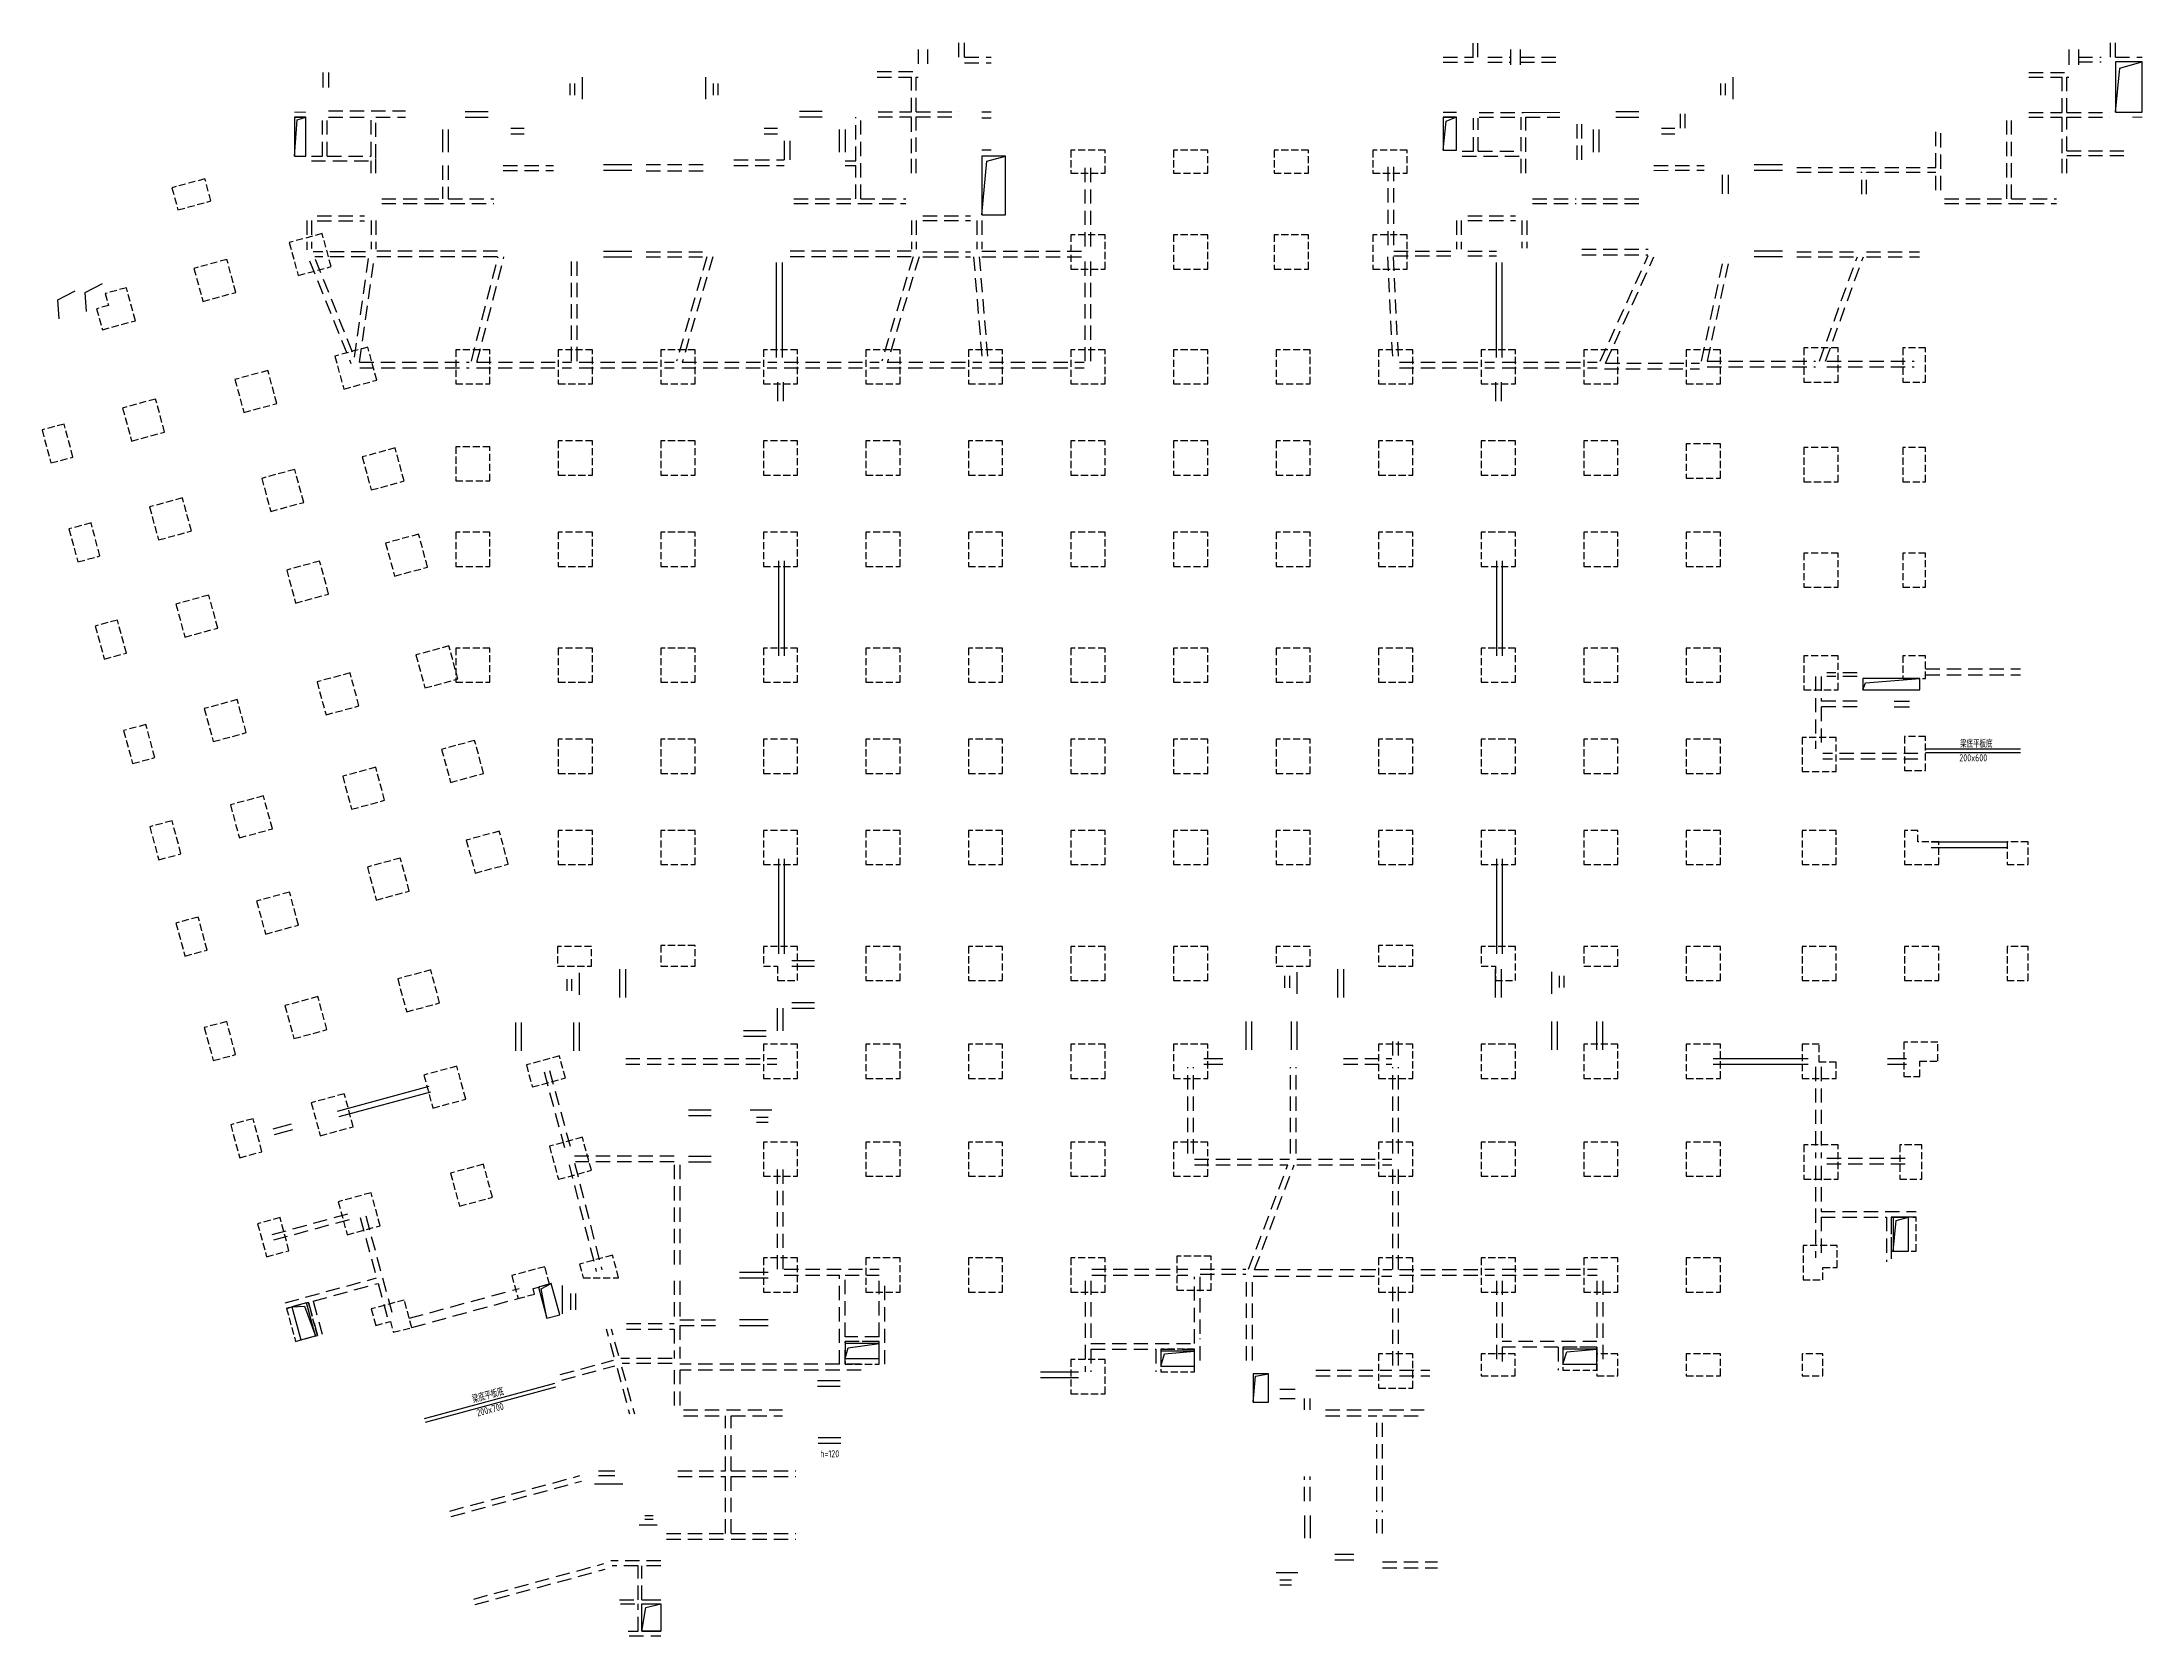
# Model space of a CAD drawing. Extents: x 911836 to 1201474, y 792827 to 1178027.
# Drawn here: x 911836 to 1022425, y 1094127 to 1178027 of the extents above; entities that cross this region are included whole.
import ezdxf
from ezdxf.enums import TextEntityAlignment as Align

# ---------------------------------------------------------------- set-up
doc = ezdxf.new("R2010")
doc.units = 0
doc.header["$LTSCALE"] = 1500
for name, pattern in [('CONTINOUS', [0]), ('DASH', [0.35, 0.25, -0.1]), ('DASHED', [0.75, 0.5, -0.25])]:
    doc.linetypes.add(name, pattern=pattern)
for name, color, linetype in [('S_BEAM', 4, 'DASHED'), ('S_BEAM_SECD', 5, 'DASHED'), ('S_DETL', 7, 'CONTINUOUS'), ('S_FLOR_TEXT', 51, 'CONTINUOUS'), ('SD_BEAM_TEXT_HORZ', 7, 'CONTINUOUS')]:
    doc.layers.add(name, color=color, linetype=linetype)
doc.layers.add('柱帽', color=2, linetype='CONTINUOUS', lineweight=35)
doc.layers.add('梁', color=4, linetype='CONTINUOUS', lineweight=18)
doc.styles.add('TH-STYLE3', font='tssdeng.shx', dxfattribs={"width": 0.7, "bigfont": 'tssdchn.shx'})

msp = doc.modelspace()

# ---------------------------------------------------------------- linework, layer by layer
at = {"layer": 'S_BEAM', "color": 4, "linetype": 'ByBlock'}
for p, q in [((943424, 1096027), (944424, 1096027)), ((943424, 1095827), (944424, 1095827)), ((943424, 1094377), (943424, 1095827)), ((943424, 1094377), (944424, 1094377))]:
    msp.add_line(p, q, dxfattribs=at)
at = {"layer": 'S_BEAM_SECD', "color": 4}
for p, q in [((960124, 1177227), (960124, 1178027)), ((960424, 1177227), (960424, 1178027)), ((987200, 1177223), (987200, 1178023)), ((987450, 1177223), (987450, 1178023)), ((1020774, 1177227), (1020774, 1178027)), ((1021024, 1177227), (1021024, 1178027)), ((957974, 1177627), (957974, 1176827)), ((958474, 1177627), (958474, 1176827)), ((960424, 1177227), (961824, 1177227)), ((960424, 1176927), (961824, 1176927)), ((985625, 1177223), (987225, 1177223)), ((985625, 1176973), (987225, 1176973)), ((987975, 1177223), (989175, 1177223)), ((987975, 1176973), (989175, 1176973)), ((989675, 1177223), (991825, 1177223)), ((989675, 1176973), (991824, 1176973)), ((1019075, 1177227), (1020274, 1177227)), ((1019075, 1176977), (1020274, 1176977)), ((1021024, 1177227), (1022425, 1177227)), ((955824, 1176473), (957974, 1176473)), ((955824, 1176177), (957624, 1176177)), ((957624, 1174348), (957624, 1176177)), ((957874, 1174348), (957874, 1176177)), ((957874, 1176177), (957974, 1176177)), ((1016474, 1176427), (1018575, 1176427)), ((1016474, 1176177), (1018224, 1176177)), ((1018224, 1174317), (1018224, 1176177)), ((1018474, 1174317), (1018474, 1176177)), ((1018474, 1176177), (1018575, 1176177)), ((925124, 1174077), (925724, 1174077)), ((926600, 1172027), (926600, 1174023)), ((926850, 1172027), (926850, 1174023)), ((926923, 1174398), (930974, 1174398)), ((926923, 1174077), (929174, 1174077)), ((929174, 1172032), (929174, 1174077)), ((929424, 1174077), (930974, 1174077)), ((929424, 1171907), (929424, 1174077)), ((954700, 1171773), (954700, 1174067)), ((954950, 1169777), (954950, 1174067)), ((955874, 1174348), (957624, 1174348)), ((955874, 1174098), (957624, 1174098)), ((957624, 1172173), (957624, 1174098)), ((957874, 1174348), (960125, 1174348)), ((957874, 1171127), (957874, 1174098)), ((957874, 1174098), (960125, 1174098)), ((961824, 1174327), (961324, 1174327)), ((961824, 1174027), (961324, 1174027)), ((985626, 1174327), (986326, 1174327)), ((985626, 1174077), (986326, 1174077)), ((987224, 1172277), (987224, 1174023)), ((987474, 1172277), (987474, 1174023)), ((987524, 1174317), (989848, 1174317)), ((987524, 1174067), (989723, 1174067)), ((989724, 1172277), (989723, 1174067)), ((989973, 1174067), (991774, 1174067)), ((989973, 1171127), (989973, 1174067)), ((992674, 1171830), (992674, 1174067)), ((992924, 1171830), (992924, 1174067)), ((998125, 1173498), (998125, 1174328)), ((998375, 1173498), (998375, 1174328)), ((1011574, 1171427), (1011574, 1173427)), ((1011824, 1170227), (1011824, 1173427)), ((1015299, 1169777), (1015300, 1174067)), ((1015549, 1169777), (1015550, 1174067)), ((1016474, 1174317), (1018224, 1174317)), ((1016474, 1174067), (1018224, 1174067)), ((1018224, 1172173), (1018224, 1174067)), ((1018474, 1174317), (1020725, 1174317)), ((1018474, 1174067), (1020725, 1174067)), ((1018474, 1172298), (1018474, 1174067)), ((961824, 1172327), (961324, 1172327)), ((986625, 1172277), (987224, 1172277)), ((987474, 1172277), (989724, 1172277)), ((1018474, 1172298), (1021625, 1172298)), ((926024, 1171782), (929174, 1171782)), ((926025, 1172027), (926600, 1172027)), ((926850, 1172027), (929174, 1172027)), ((929174, 1171127), (929174, 1171782)), ((929424, 1171127), (929424, 1171907)), ((932924, 1171527), (932924, 1169773)), ((933224, 1171527), (933224, 1169773)), ((936124, 1171523), (938775, 1171523)), ((936124, 1171273), (938775, 1171273)), ((943650, 1171577), (947025, 1171577)), ((943650, 1171248), (947025, 1171248)), ((948274, 1171827), (950924, 1171827)), ((948274, 1171527), (950924, 1171527)), ((954125, 1171773), (954700, 1171773)), ((954125, 1171523), (954700, 1171523)), ((954700, 1169777), (954700, 1171523)), ((957624, 1171123), (957624, 1172173)), ((961824, 1172027), (961324, 1172027)), ((966775, 1167273), (966775, 1171723)), ((967075, 1167273), (967075, 1171723)), ((982724, 1167327, 0), (982724, 1171727, 0)), ((983024, 1167327, 0), (983024, 1171727, 0)), ((986625, 1172027), (989724, 1172027)), ((989724, 1171127), (989724, 1172027)), ((996724, 1171523), (999375, 1171523)), ((996724, 1171273), (999374, 1171277)), ((1004249, 1171427), (1008564, 1171427)), ((1004249, 1171177), (1007674, 1171178)), ((1007674, 1170027), (1007674, 1171178)), ((1007924, 1171178), (1008564, 1171178)), ((1007924, 1170027), (1007924, 1171178)), ((1008874, 1171177), (1011574, 1171177)), ((1008875, 1171427), (1011574, 1171427)), ((1011574, 1170227), (1011574, 1171177)), ((1018224, 1171127), (1018224, 1172173)), ((1018474, 1171127), (1018474, 1172048)), ((1018474, 1172048), (1021625, 1172048)), ((929725, 1169773), (932924, 1169773)), ((929725, 1169523), (932225, 1169523)), ((932225, 1169523), (935625, 1169523)), ((933224, 1169773), (935625, 1169773)), ((951425, 1169777), (954700, 1169777)), ((951425, 1169527), (957324, 1169527)), ((954950, 1169777), (957325, 1169777)), ((990325, 1169777), (992625, 1169777)), ((990325, 1169527), (992625, 1169527)), ((992924, 1169777), (996224, 1169777)), ((992924, 1169527), (996224, 1169527)), ((1012024, 1169777), (1015299, 1169777)), ((1012024, 1169527), (1017924, 1169527)), ((1015549, 1169777), (1017924, 1169777)), ((925774, 1168627), (925774, 1167088)), ((926024, 1168627), (926024, 1167156)), ((926325, 1168873), (928825, 1168873)), ((926325, 1168623), (928825, 1168623)), ((929174, 1168627), (929174, 1167127)), ((929424, 1168627), (929424, 1167127)), ((957624, 1168627), (957624, 1167127)), ((957874, 1168627), (957874, 1167127)), ((958224, 1168877), (960724, 1168877)), ((958224, 1168627), (960724, 1168627)), ((961074, 1168627), (961074, 1167127)), ((961324, 1168627), (961324, 1167127)), ((986324, 1168627), (986324, 1167127)), ((986574, 1168627), (986574, 1167127)), ((986924, 1168877), (989424, 1168877)), ((986924, 1168627), (989424, 1168627)), ((989774, 1168628), (989774, 1167177)), ((990024, 1168628), (990024, 1167177)), ((928874, 1166977), (926120, 1166977)), ((928874, 1166727), (926197, 1166727)), ((928292, 1161433), (929045, 1166723)), ((928558, 1161173), (929348, 1166723)), ((935824, 1167027), (929474, 1167027)), ((935824, 1166727), (929474, 1166727)), ((934446, 1161227), (935855, 1166727)), ((934742, 1161173), (936165, 1166727)), ((939724, 1161227), (939724, 1166727)), ((940024, 1161227), (940024, 1166727)), ((943649, 1166977), (946624, 1166977)), ((943649, 1166727), (946624, 1166727)), ((946845, 1166727), (945255, 1161227)), ((947158, 1166727), (945551, 1161173)), ((957612, 1167023), (951224, 1167023)), ((957612, 1166723), (951224, 1166723)), ((957707, 1166727), (956057, 1161227)), ((958021, 1166727), (956354, 1161173)), ((958224, 1166977), (960724, 1166977)), ((958224, 1166727), (960724, 1166727)), ((960890, 1166727), (961348, 1161227)), ((961191, 1166727), (961649, 1161227)), ((961324, 1167027), (966724, 1167027)), ((961324, 1166727), (966724, 1166727)), ((982689, 1166727), (982960, 1161223)), ((982989, 1166727), (983260, 1161223)), ((983024, 1167023, 0), (986324, 1167023)), ((983024, 1166773, 0), (986324, 1166773)), ((986924, 1167023), (988425, 1167023)), ((986924, 1166773), (988425, 1166773)), ((992924, 1167127), (996424, 1167127)), ((992924, 1166827), (996395, 1166828)), ((993896, 1161227), (996424, 1166790)), ((994177, 1161123), (996725, 1166727)), ((999235, 1161227), (1000417, 1166727)), ((999542, 1161227), (1000724, 1166727)), ((1004249, 1166977), (1007224, 1166977)), ((1004249, 1166727), (1007224, 1166727)), ((1005437, 1161227), (1007435, 1166727)), ((1005756, 1161227), (1007754, 1166727)), ((1007912, 1166977), (1010712, 1166977)), ((1007924, 1166727), (1010712, 1166727)), ((925927, 1166516), (928104, 1161098)), ((926218, 1166596), (928292, 1161433)), ((966775, 1161223), (966775, 1166673)), ((967075, 1161223), (967075, 1166673)), ((999524, 1161227), (1005224, 1161227)), ((1005825, 1161223), (1010425, 1161223)), ((928558, 1161173), (934325, 1161173)), ((928565, 1160873), (934325, 1160873)), ((934725, 1160873), (939725, 1160873)), ((934742, 1161173), (939725, 1161173)), ((940125, 1161173), (945125, 1161173)), ((940125, 1160873), (945125, 1160873)), ((945525, 1160873), (950525, 1160873)), ((945551, 1161173), (950525, 1161173)), ((950925, 1161173), (955925, 1161173)), ((950925, 1160873), (955925, 1160873)), ((956325, 1160873), (961325, 1160873)), ((956352, 1161173), (961325, 1161173)), ((961725, 1161173), (966725, 1161173)), ((961725, 1160873), (966725, 1160873)), ((983325, 1161173), (988325, 1161173)), ((983325, 1160873), (988325, 1160873)), ((988725, 1161173), (993725, 1161173)), ((988725, 1160873), (993725, 1160873)), ((994125, 1160823), (999125, 1160823)), ((994177, 1161123), (999125, 1161123)), ((999524, 1160927), (1005224, 1160927)), ((1005825, 1160923), (1010425, 1160923)), ((1005225, 1144623), (1005225, 1140827)), ((1005525, 1144623), (1005525, 1143327)), ((1007424, 1144827), (1005825, 1144827)), ((1007424, 1144627), (1005825, 1144627)), ((1011024, 1145027, 0), (1016024, 1145027, 0)), ((1011024, 1144727, 0), (1016024, 1144727, 0)), ((1007424, 1143327), (1005525, 1143327)), ((1005525, 1143027), (1005525, 1140827)), ((1007424, 1143027), (1005525, 1143027)), ((1010625, 1140573), (1005624, 1140573)), ((1010625, 1140273), (1005624, 1140273)), ((982975, 1124673), (982975, 1125673)), ((983275, 1124673), (983275, 1125673)), ((938273, 1123815, 0), (939441, 1119516)), ((938562, 1123893, 0), (939730, 1119594)), ((942574, 1124527, 0), (945124, 1124527)), ((942574, 1124227, 0), (945124, 1124227)), ((945525, 1124523), (950525, 1124523)), ((945525, 1124223), (950525, 1124223)), ((972175, 1119523), (972175, 1124073)), ((972475, 1119523), (972475, 1124073)), ((977575, 1119523), (977575, 1124073)), ((977875, 1119523), (977875, 1124073)), ((980375, 1124523), (982925, 1124523)), ((980375, 1124223), (982925, 1124223)), ((982975, 1119523), (982975, 1124073)), ((983275, 1119523), (983275, 1124073)), ((1005224, 1124077), (1005224, 1119277)), ((1005524, 1124077), (1005524, 1119277)), ((945124, 1119377), (939842, 1119377, 0)), ((972525, 1119227), (977525, 1119227)), ((977925, 1119227), (982925, 1119227)), ((1005826, 1119277), (1010224, 1119277)), ((939594, 1118935), (941027, 1113315)), ((939883, 1119014), (941317, 1113393)), ((945124, 1119077), (939923, 1119077, 0)), ((945124, 1118927), (945124, 1113427)), ((945424, 1118927), (945424, 1113427)), ((950575, 1113427), (950575, 1118923)), ((950875, 1113427), (950875, 1118923)), ((972525, 1118927), (977450, 1118927)), ((975377, 1113427, 0), (977450, 1118927, 0)), ((975696, 1113423, 0), (977771, 1118927, 0)), ((977925, 1118927), (982925, 1118927)), ((982975, 1113423), (982975, 1118923)), ((983275, 1113423), (983275, 1118923)), ((1005224, 1118877), (1005224, 1114027)), ((1005524, 1118877), (1005524, 1116477)), ((1005826, 1118977), (1010224, 1118977)), ((923965, 1115263), (928211, 1116417, 0)), ((924044, 1114973), (928290, 1116127, 0)), ((928593, 1116158, 0), (929459, 1112974, 0)), ((928882, 1116236, 0), (930303, 1111011, 0)), ((1005524, 1116477), (1010524, 1116477)), ((1005524, 1116177), (1005524, 1114027)), ((1005524, 1116177), (1008974, 1116177)), ((1008974, 1116177), (1008974, 1113827)), ((1009224, 1116177), (1010524, 1116177)), ((1009224, 1116177), (1009224, 1114977)), ((1009224, 1114727), (1009224, 1113827)), ((924633, 1111662, 0), (929459, 1112974, 0)), ((926111, 1111753, 0), (929537, 1112684, 0)), ((929537, 1112684, 0), (930013, 1110932, 0)), ((945124, 1112827), (945124, 1110577)), ((945424, 1112827), (945424, 1110773)), ((950924, 1113427), (955924, 1113427)), ((950924, 1113127), (953826, 1113127)), ((953826, 1108427), (953826, 1113127)), ((954126, 1113127), (955924, 1113127)), ((954126, 1109877, 0), (954126, 1113127)), ((955926, 1109877), (955926, 1112827)), ((956226, 1108427), (956226, 1112827)), ((966774, 1112827), (966776, 1108027)), ((967074, 1112827), (967075, 1109527, 0)), ((967124, 1113427), (972174, 1113427)), ((967124, 1113127), (972174, 1113127)), ((972524, 1109527, 0), (972524, 1113027)), ((972824, 1113427), (975224, 1113427, 0)), ((972824, 1113177), (975224, 1113177, 0)), ((972824, 1110027, 0), (972824, 1113027)), ((975275, 1108627), (975275, 1112823)), ((975575, 1108623), (975575, 1112823)), ((975625, 1113073), (982925, 1113073)), ((975696, 1113423), (982925, 1113423)), ((982975, 1108373), (982975, 1112823)), ((983275, 1108373), (983275, 1112823)), ((983326, 1113422), (988324, 1113427)), ((983327, 1113122, 0), (988324, 1113122)), ((988426, 1112827), (988426, 1108427)), ((988724, 1113427), (993726, 1113427)), ((988724, 1113127), (993726, 1113127)), ((988726, 1112827), (988726, 1109627)), ((993724, 1112827), (993724, 1109627)), ((994024, 1112827), (994024, 1108427)), ((924711, 1111373, 0), (925869, 1111687, 0)), ((925869, 1111687, 0), (926341, 1109950, 0)), ((926111, 1111753, 0), (926583, 1110016, 0)), ((931176, 1110850), (936965, 1112423)), ((931307, 1110367), (937096, 1111940)), ((942625, 1110577), (945124, 1110577)), ((945424, 1110773), (947574, 1110773)), ((945424, 1110473), (947574, 1110473)), ((945424, 1110473), (945424, 1108727)), ((941963, 1108807), (941563, 1110277)), ((942204, 1108873), (941822, 1110277)), ((942625, 1110277), (945124, 1110277)), ((945124, 1110277), (945124, 1108727)), ((955926, 1109877), (954126, 1109877)), ((954126, 1108427), (954126, 1109627)), ((955926, 1109627), (954126, 1109627)), ((955926, 1108427), (955926, 1109627)), ((967075, 1109527, 0), (972524, 1109527, 0)), ((967076, 1109227, 0), (967076, 1108027)), ((967076, 1109227, 0), (970499, 1109227, 0)), ((970499, 1109227, 0), (970499, 1108027)), ((970749, 1109227, 0), (972524, 1109227, 0)), ((970749, 1109227, 0), (970749, 1108027)), ((972524, 1108627), (972524, 1109227, 0)), ((972824, 1108627), (972824, 1109777, 0)), ((993724, 1109627), (988726, 1109627)), ((988726, 1109327), (988726, 1108427)), ((991674, 1109327), (988726, 1109327)), ((991674, 1109327), (991674, 1108127)), ((993724, 1109327), (991924, 1109327)), ((991924, 1109327), (991924, 1108127)), ((993724, 1109327), (993724, 1108427)), ((939131, 1107882), (941930, 1108643)), ((939210, 1107593), (942008, 1108353)), ((942120, 1108228), (942772, 1105827)), ((945024, 1108727), (942321, 1108727)), ((942361, 1108294), (943031, 1105827)), ((945024, 1108477), (942389, 1108477)), ((945124, 1108127), (945124, 1106027)), ((950524, 1108427, 0), (945424, 1108427, 0)), ((950524, 1108127, 0), (945424, 1108127)), ((945424, 1108127), (945424, 1106027)), ((953826, 1108427, 0), (950924, 1108427)), ((954974, 1108127, 0), (950924, 1108127)), ((954974, 1108427, 0), (954126, 1108427, 0)), ((978924, 1108127), (982924, 1108127)), ((983324, 1108127), (984924, 1108127)), ((978924, 1107827), (982924, 1107827)), ((983324, 1107827), (984924, 1107827)), ((945625, 1106023), (950824, 1106023, 0)), ((978325, 1106024), (978325, 1106623)), ((978623, 1106027, 0), (978624, 1106623)), ((979425, 1106023), (984625, 1106023)), ((945625, 1105723), (947825, 1105723)), ((947825, 1102823), (947825, 1105723)), ((948125, 1105723), (950825, 1105723)), ((948125, 1102823), (948125, 1105723)), ((979425, 1105723), (982124, 1105723)), ((982124, 1101227), (982124, 1105723)), ((982424, 1105723), (984625, 1105723)), ((982424, 1101227), (982424, 1105723)), ((945326, 1102823), (947825, 1102823)), ((948125, 1102823), (951525, 1102823)), ((933310, 1100704), (940161, 1102566)), ((933388, 1100415), (940240, 1102276)), ((945326, 1102523), (947825, 1102523)), ((947825, 1099523), (947825, 1102523)), ((948125, 1102523), (951525, 1102523)), ((948125, 1099523), (948125, 1102523)), ((978324, 1101228, 0), (978324, 1102527, 0)), ((978624, 1101227, 0), (978624, 1102527, 0)), ((982124, 1099531), (982124, 1100727, 0)), ((982425, 1099527), (982424, 1100727, 0)), ((944724, 1099523, 0), (947825, 1099523)), ((948125, 1099523), (951525, 1099523)), ((944724, 1099223, 0), (947825, 1099223)), ((948125, 1099223), (951525, 1099223)), ((934568, 1096072), (941420, 1097934)), ((934647, 1095783), (941499, 1097644)), ((944424, 1098077, 0), (941796, 1098077, 0)), ((943224, 1097827, 0), (941863, 1097827, 0)), ((943224, 1096027), (943224, 1097827)), ((943424, 1096027), (943424, 1097827)), ((944424, 1097827, 0), (943424, 1097827, 0)), ((982425, 1098023), (985324, 1098023)), ((982425, 1097723), (985324, 1097723)), ((942249, 1096027), (943224, 1096027)), ((943424, 1096027), (944424, 1096027)), ((942303, 1095827), (943224, 1095827)), ((943224, 1094377), (943224, 1095827)), ((942697, 1094377), (943224, 1094377)), ((942765, 1094127), (944424, 1094127))]:
    msp.add_line(p, q, dxfattribs=at)
at = {"layer": 'S_BEAM_SECD', "color": 4, "linetype": 'ByBlock'}
for p, q in [((989174, 1177627), (989174, 1176827)), ((989674, 1177627), (989674, 1176827)), ((1018574, 1177627), (1018574, 1176827)), ((1019074, 1177627), (1019074, 1176827)), ((926624, 1176427), (926624, 1175627)), ((926924, 1176427), (926924, 1175627)), ((939624, 1175846), (939624, 1175226)), ((939874, 1175846), (939874, 1175226)), ((940274, 1176176), (940274, 1175026)), ((946774, 1176176), (946774, 1175026)), ((947174, 1175846), (947174, 1175226)), ((947424, 1175846), (947424, 1175226)), ((1000224, 1175848), (1000224, 1175228)), ((1000474, 1175848), (1000474, 1175228)), ((1000874, 1176178), (1000874, 1175028)), ((932924, 1173427), (932924, 1172227)), ((933224, 1173427), (933224, 1172227)), ((934124, 1174377), (935324, 1174377)), ((934124, 1174077), (935324, 1174077)), ((936524, 1173496), (937224, 1173496)), ((949874, 1173496), (950574, 1173496)), ((952924, 1174377), (951724, 1174377)), ((952924, 1174077), (951724, 1174077)), ((953824, 1173427), (953824, 1172227)), ((954124, 1173427), (954124, 1172227)), ((993524, 1173430), (993524, 1172230)), ((993824, 1173430), (993824, 1172230)), ((994724, 1174377), (995924, 1174377)), ((994724, 1174077), (995924, 1174077)), ((997124, 1173498), (997824, 1173498)), ((936524, 1173196), (937224, 1173196)), ((949874, 1173196), (950574, 1173196)), ((950924, 1172827), (950924, 1171827)), ((951224, 1172827), (951224, 1171827)), ((997124, 1173198), (997824, 1173198)), ((941399, 1171577), (942899, 1171577)), ((941399, 1171277), (942899, 1171277)), ((1001999, 1171580), (1003499, 1171580)), ((1001999, 1171280), (1003499, 1171280)), ((1000324, 1171030), (1000324, 1170030)), ((1000624, 1171030), (1000624, 1170030)), ((941399, 1167027), (942899, 1167027)), ((941399, 1166727), (942899, 1166727)), ((1001999, 1167030), (1003499, 1167030)), ((1001999, 1166730), (1003499, 1166730)), ((950524, 1161427), (950524, 1166427)), ((950824, 1161427), (950824, 1166427)), ((988424, 1161427), (988424, 1166427)), ((988724, 1161427), (988724, 1166427)), ((950574, 1160126), (950574, 1159127)), ((950874, 1160126), (950874, 1159127)), ((988374, 1160126), (988374, 1159126)), ((988674, 1160126), (988674, 1159126)), ((950624, 1150727), (950624, 1145727)), ((950924, 1150727), (950924, 1145727)), ((988424, 1150727), (988424, 1145727)), ((988724, 1150727), (988724, 1145727)), ((1009374, 1143327), (1010174, 1143327)), ((1009374, 1143027), (1010174, 1143027)), ((1011024, 1140827), (1016024, 1140827)), ((1011024, 1140627), (1016024, 1140627)), ((1011324, 1135927), (1015324, 1135927)), ((950624, 1135027), (950624, 1130027)), ((950924, 1135027), (950924, 1130027)), ((988424, 1135027), (988424, 1130027)), ((988724, 1135027), (988724, 1130027)), ((1011324, 1135627), (1015324, 1135627)), ((942274, 1127727, 0), (942274, 1129227)), ((942574, 1127727, 0), (942574, 1129227)), ((951324, 1129677), (952524, 1129677)), ((951324, 1129377), (952524, 1129377)), ((980074, 1127727), (980074, 1129227)), ((980374, 1129227), (980374, 1127727)), ((988374, 1127727), (988374, 1129227)), ((988674, 1129227), (988674, 1127727)), ((939474, 1128697), (939474, 1128077)), ((939724, 1128697), (939724, 1128077)), ((940124, 1129027), (940124, 1127877)), ((977274, 1128871), (977274, 1128251)), ((977524, 1128871), (977524, 1128251)), ((977924, 1129071), (977924, 1127921)), ((991324, 1129077), (991324, 1127927)), ((991724, 1128877), (991724, 1128257)), ((991974, 1128877), (991974, 1128257)), ((950574, 1125977), (950574, 1127177)), ((950874, 1125977), (950874, 1127177)), ((951324, 1127477), (952524, 1127477)), ((951324, 1127177), (952524, 1127177)), ((936776, 1126427), (936776, 1124927, 0)), ((937076, 1126427), (937076, 1124927, 0)), ((939824, 1126427), (939824, 1124927, 0)), ((940124, 1126427), (940124, 1124927, 0)), ((949974, 1125977, 0), (948774, 1125977, 0)), ((975224, 1126477), (975224, 1124977)), ((975524, 1126477), (975524, 1124977)), ((977624, 1126477), (977624, 1124977)), ((977924, 1126477), (977924, 1124977)), ((991324, 1126477), (991324, 1124977)), ((991624, 1126477), (991624, 1124977)), ((993724, 1124977), (993724, 1126477)), ((994024, 1124977), (994024, 1126477)), ((949974, 1125677, 0), (948774, 1125677, 0)), ((973024, 1124529), (974024, 1124529)), ((973024, 1124227), (974024, 1124227)), ((999849, 1124527), (1004849, 1124527)), ((999849, 1124227), (1004849, 1124227)), ((1009024, 1124527), (1010024, 1124527)), ((1009024, 1124227), (1010024, 1124227)), ((932212, 1123048, 0), (927387, 1121736)), ((932291, 1122759, 0), (927466, 1121446)), ((945874, 1121827, 0), (947074, 1121827)), ((945874, 1121527, 0), (947074, 1121527)), ((949124, 1121827), (950274, 1121827)), ((949454, 1121427), (950074, 1121427)), ((924009, 1120819), (924974, 1121081)), ((924088, 1120530), (925053, 1120792)), ((949454, 1121177), (950074, 1121177)), ((945874, 1119377, 0), (947074, 1119377)), ((945874, 1119077, 0), (947074, 1119077)), ((939225, 1112577), (939225, 1111077)), ((948574, 1113277), (950074, 1113277)), ((948574, 1112977), (950074, 1112977)), ((939675, 1112152), (939675, 1111302)), ((939925, 1112152), (939925, 1111302)), ((948574, 1110777), (950074, 1110777)), ((948574, 1110477), (950074, 1110477)), ((931987, 1105578), (938838, 1107440)), ((932039, 1105385), (938891, 1107247)), ((952674, 1107577), (953874, 1107577)), ((952674, 1107277), (953874, 1107277)), ((964426, 1108027), (966426, 1108027)), ((964426, 1107727), (966426, 1107727)), ((977024, 1107127), (977824, 1107127)), ((977024, 1106627), (977824, 1106627)), ((952707, 1104577), (953907, 1104577)), ((952707, 1104277), (953907, 1104277)), ((941149, 1102827), (941999, 1102827)), ((941149, 1102577), (941999, 1102577)), ((940924, 1102127), (942424, 1102127)), ((943584, 1100477), (944026, 1100477)), ((978324, 1100477), (978324, 1099277)), ((978624, 1100477), (978624, 1099277)), ((943284, 1099977), (944224, 1099977)), ((943584, 1100277), (944024, 1100277)), ((979924, 1098427), (980924, 1098427)), ((976824, 1097477), (977974, 1097477)), ((977024, 1097077), (977644, 1097077)), ((979924, 1098127), (980924, 1098127)), ((977024, 1096827), (977644, 1096827))]:
    msp.add_line(p, q, dxfattribs=at)
at = {"layer": 'S_DETL', "color": 6, "linetype": 'CONTINOUS'}
for points in [[(1022425, 1176977), (1021024, 1176977), (1021024, 1174327), (1022425, 1174327)], [(925724, 1174077), (925124, 1174077), (925124, 1172027), (925724, 1172027)], [(986324, 1174077), (985624, 1174077), (985624, 1172327), (986324, 1172327)], [(962574, 1172027), (961324, 1172027), (961324, 1168927), (962574, 1168927)], [(1010724, 1144527), (1007724, 1144527), (1007724, 1143927), (1010724, 1143927)], [(938427, 1110851), (939102, 1111035), (938657, 1112675), (937982, 1112493)], [(976424, 1107927), (975624, 1107927), (975624, 1106427), (976424, 1106427)], [(943424, 1095827), (944424, 1095827), (944424, 1094377), (943424, 1094377)]]:
    msp.add_lwpolyline(points, close=True, dxfattribs=at)
for points in [[(1021024, 1174327), (1021259, 1176656), (1022424, 1176977)], [(925124, 1172027), (925270, 1173924), (925724, 1174077)], [(985624, 1172327), (985783, 1173857), (986294, 1174077)], [(961324, 1168927), (961586, 1171749), (962574, 1172027)], [(912734, 1163455), (912670, 1164451), (913578, 1164927)], [(914182, 1163848), (914117, 1164845), (915025, 1165320)], [(1007724, 1143927), (1007866, 1144302), (1010724, 1144527)], [(938427, 1110851), (938130, 1112393), (938656, 1112675)], [(975624, 1106427), (975741, 1107795), (976424, 1107927)], [(943424, 1094377), (943639, 1095626), (944424, 1095827)]]:
    msp.add_lwpolyline(points, dxfattribs=at)
at = {"layer": 'S_DETL', "color": 6, "linetype": 'DASH'}
for points in [[(1010524, 1116177), (1009224, 1116177), (1009224, 1114377), (1010524, 1114377)], [(926341, 1109950), (925869, 1111687), (924711, 1111373), (925183, 1109636)], [(955926, 1109627), (954126, 1109627), (954126, 1108427), (955926, 1108427)], [(972524, 1109227), (970749, 1109227), (970749, 1108027), (972524, 1108027)], [(993724, 1109327), (991924, 1109327), (991924, 1108127), (993724, 1108127)]]:
    msp.add_lwpolyline(points, close=True, dxfattribs=at)
at = {"layer": 'S_DETL', "color": 2, "linetype": 'CONTINOUS'}
for points in [[(1009324, 1116177), (1009324, 1114377), (1010124, 1114377), (1010124, 1116177)], [(955926, 1109527), (954126, 1109527), (954126, 1108727), (955926, 1108727)], [(993724, 1109227), (991924, 1109227), (991924, 1108427), (993724, 1108427)]]:
    msp.add_lwpolyline(points, close=True, dxfattribs=at)
for points in [[(1009324, 1114377), (1009481, 1116002), (1010124, 1116177)], [(925001, 1111451), (925659, 1111481), (926245, 1109924)], [(954126, 1108727), (954285, 1109302), (955926, 1109527)], [(991924, 1108427), (992134, 1109084), (993724, 1109227)], [(970749, 1108327), (970955, 1108979), (972524, 1109127)]]:
    msp.add_lwpolyline(points, dxfattribs=at)
at = {"layer": 'S_DETL', "color": 2, "linetype": 'CONTINOUS', "elevation": 0}
for points in [[(925773, 1111661), (925001, 1111451), (925473, 1109714), (926245, 1109924)], [(972524, 1109127), (970749, 1109127), (970749, 1108327), (972524, 1108327)]]:
    msp.add_lwpolyline(points, close=True, dxfattribs=at)
at = {"layer": '柱帽', "color": 1, "linetype": 'DASH', "lineweight": -2}
for points in [[(966024, 1172327), (966024, 1171127), (967824, 1171127), (967824, 1172327)], [(971424, 1172327), (971424, 1171127), (973224, 1171127), (973224, 1172327)], [(976724, 1172327), (976724, 1171127), (978524, 1171127), (978524, 1172327)], [(981924, 1172327), (981924, 1171127), (983724, 1171127), (983724, 1172327)], [(920414, 1170827), (918677, 1170355), (918993, 1169192), (920730, 1169664)], [(926591, 1167946), (924854, 1167474), (925326, 1165737), (927063, 1166209)], [(966024, 1167877), (966024, 1166077), (967824, 1166077), (967824, 1167877)], [(971424, 1167877), (971424, 1166077), (973224, 1166077), (973224, 1167877)], [(976724, 1167877), (976724, 1166077), (978524, 1166077), (978524, 1167877)], [(981924, 1167877), (981924, 1166077), (983724, 1166077), (983724, 1167877)], [(921573, 1166582), (919836, 1166110), (920308, 1164373), (922045, 1164845)], [(928994, 1161966), (927257, 1161494), (927729, 1159757), (929466, 1160229)], [(933624, 1161827), (933624, 1160027), (935424, 1160027), (935424, 1161827)], [(939024, 1161827), (939024, 1160027), (940824, 1160027), (940824, 1161827)], [(944424, 1161827), (944424, 1160027), (946224, 1160027), (946224, 1161827)], [(949824, 1161827), (949824, 1160027), (951624, 1160027), (951624, 1161827)], [(955224, 1161827), (955224, 1160027), (957024, 1160027), (957024, 1161827)], [(960624, 1161827), (960624, 1160027), (962424, 1160027), (962424, 1161827)], [(966024, 1161827), (966024, 1160027), (967824, 1160027), (967824, 1161827)], [(971424, 1161827), (971424, 1160027), (973224, 1160027), (973224, 1161827)], [(976824, 1161827), (976824, 1160027), (978624, 1160027), (978624, 1161827)], [(982224, 1161827), (982224, 1160027), (984024, 1160027), (984024, 1161827)], [(987624, 1161827), (987624, 1160027), (989424, 1160027), (989424, 1161827)], [(993024, 1161827), (993024, 1160027), (994824, 1160027), (994824, 1161827)], [(998424, 1161827), (998424, 1160027), (1000224, 1160027), (1000224, 1161827)], [(1004624, 1161927), (1004624, 1160127), (1006424, 1160127), (1006424, 1161927)], [(1009824, 1161927), (1009824, 1160127), (1011024, 1160127), (1011024, 1161927)], [(923731, 1160738), (921994, 1160266), (922466, 1158529), (924203, 1159001)], [(917819, 1159235), (916082, 1158763), (916554, 1157026), (918291, 1157498)], [(913002, 1157921), (911836, 1157608), (912308, 1155871), (913468, 1156182)], [(939024, 1157027), (939024, 1155227), (940824, 1155227), (940824, 1157027)], [(944424, 1157027), (944424, 1155227), (946224, 1155227), (946224, 1157027)], [(949824, 1157027), (949824, 1155227), (951624, 1155227), (951624, 1157027)], [(955224, 1157027), (955224, 1155227), (957024, 1155227), (957024, 1157027)], [(960624, 1157027), (960624, 1155227), (962424, 1155227), (962424, 1157027)], [(966024, 1157027), (966024, 1155227), (967824, 1155227), (967824, 1157027)], [(971424, 1157027), (971424, 1155227), (973224, 1155227), (973224, 1157027)], [(976824, 1157027), (976824, 1155227), (978624, 1155227), (978624, 1157027)], [(982224, 1157027), (982224, 1155227), (984024, 1155227), (984024, 1157027)], [(987624, 1157027), (987624, 1155227), (989424, 1155227), (989424, 1157027)], [(993024, 1157027), (993024, 1155227), (994824, 1155227), (994824, 1157027)], [(998424, 1156877), (998424, 1155077), (1000224, 1155077), (1000224, 1156877)], [(930436, 1156659), (928699, 1156187), (929171, 1154450), (930908, 1154922)], [(933624, 1156727), (933624, 1154927), (935424, 1154927), (935424, 1156727)], [(1004624, 1156677), (1004624, 1154877), (1006424, 1154877), (1006424, 1156677)], [(1009824, 1156677), (1009824, 1154877), (1011024, 1154877), (1011024, 1156677)], [(925146, 1155532), (923409, 1155060), (923881, 1153323), (925618, 1153795)], [(919234, 1154029), (917497, 1153557), (917969, 1151820), (919706, 1152292)], [(914419, 1152715), (913251, 1152402), (913724, 1150665), (914885, 1150977)], [(931669, 1152123), (929932, 1151651), (930404, 1149914), (932141, 1150386)], [(933624, 1152227), (933624, 1150427), (935424, 1150427), (935424, 1152227)], [(939024, 1152227), (939024, 1150427), (940824, 1150427), (940824, 1152227)], [(944424, 1152227), (944424, 1150427), (946224, 1150427), (946224, 1152227)], [(949824, 1152227), (949824, 1150427), (951624, 1150427), (951624, 1152227)], [(955224, 1152227), (955224, 1150427), (957024, 1150427), (957024, 1152227)], [(960624, 1152227), (960624, 1150427), (962424, 1150427), (962424, 1152227)], [(966024, 1152227), (966024, 1150427), (967824, 1150427), (967824, 1152227)], [(971424, 1152227), (971424, 1150427), (973224, 1150427), (973224, 1152227)], [(976824, 1152227), (976824, 1150427), (978624, 1150427), (978624, 1152227)], [(982224, 1152227), (982224, 1150427), (984024, 1150427), (984024, 1152227)], [(987624, 1152227), (987624, 1150427), (989424, 1150427), (989424, 1152227)], [(993024, 1152227), (993024, 1150427), (994824, 1150427), (994824, 1152227)], [(998424, 1152227), (998424, 1150427), (1000224, 1150427), (1000224, 1152227)], [(926458, 1150707), (924721, 1150235), (925193, 1148498), (926930, 1148970)], [(1004624, 1151127), (1004624, 1149327), (1006424, 1149327), (1006424, 1151127)], [(1009824, 1151127), (1009824, 1149327), (1011024, 1149327), (1011024, 1151127)], [(920623, 1148914), (918886, 1148442), (919358, 1146705), (921095, 1147177)], [(915811, 1147601), (914641, 1147287), (915114, 1145551), (916277, 1145863)], [(933268, 1146237), (931531, 1145765), (932003, 1144028), (933740, 1144500)], [(933624, 1146127), (933624, 1144327), (935424, 1144327), (935424, 1146127)], [(939024, 1146127), (939024, 1144327), (940824, 1144327), (940824, 1146127)], [(944424, 1146127), (944424, 1144327), (946224, 1144327), (946224, 1146127)], [(949824, 1146127), (949824, 1144327), (951624, 1144327), (951624, 1146127)], [(955224, 1146127), (955224, 1144327), (957024, 1144327), (957024, 1146127)], [(960624, 1146127), (960624, 1144327), (962424, 1144327), (962424, 1146127)], [(966024, 1146127), (966024, 1144327), (967824, 1144327), (967824, 1146127)], [(971424, 1146127), (971424, 1144327), (973224, 1144327), (973224, 1146127)], [(976824, 1146127), (976824, 1144327), (978624, 1144327), (978624, 1146127)], [(982224, 1146127), (982224, 1144327), (984024, 1144327), (984024, 1146127)], [(987624, 1146127), (987624, 1144327), (989424, 1144327), (989424, 1146127)], [(993024, 1146127), (993024, 1144327), (994824, 1144327), (994824, 1146127)], [(998424, 1146127), (998424, 1144327), (1000224, 1144327), (1000224, 1146127)], [(1004624, 1145727), (1004624, 1143927), (1006424, 1143927), (1006424, 1145727)], [(1009824, 1145727), (1009824, 1144527), (1011024, 1144527), (1011024, 1145727)], [(928057, 1144821), (926320, 1144349), (926792, 1142612), (928529, 1143084)], [(922118, 1143414), (920381, 1142942), (920853, 1141205), (922590, 1141677)], [(917308, 1142102), (916135, 1141787), (916608, 1140050), (917774, 1140363)], [(939024, 1141327), (939024, 1139527), (940824, 1139527), (940824, 1141327)], [(944424, 1141327), (944424, 1139527), (946224, 1139527), (946224, 1141327)], [(949824, 1141327), (949824, 1139527), (951624, 1139527), (951624, 1141327)], [(955224, 1141327), (955224, 1139527), (957024, 1139527), (957024, 1141327)], [(960624, 1141327), (960624, 1139527), (962424, 1139527), (962424, 1141327)], [(966024, 1141327), (966024, 1139527), (967824, 1139527), (967824, 1141327)], [(971424, 1141327), (971424, 1139527), (973224, 1139527), (973224, 1141327)], [(976824, 1141327), (976824, 1139527), (978624, 1139527), (978624, 1141327)], [(982224, 1141327), (982224, 1139527), (984024, 1139527), (984024, 1141327)], [(987624, 1141327), (987624, 1139527), (989424, 1139527), (989424, 1141327)], [(993024, 1141327), (993024, 1139527), (994824, 1139527), (994824, 1141327)], [(998424, 1141327), (998424, 1139527), (1000224, 1139527), (1000224, 1141327)], [(1004524, 1141427), (1004524, 1139627), (1006324, 1139627), (1006324, 1141427)], [(1009924, 1141477), (1009924, 1139677), (1011024, 1139677), (1011024, 1141477)], [(934619, 1141267), (932882, 1140795), (933354, 1139058), (935091, 1139530)], [(929408, 1139851), (927671, 1139379), (928143, 1137642), (929880, 1138114)], [(923495, 1138348), (921758, 1137876), (922230, 1136139), (923967, 1136611)], [(918687, 1137036), (917512, 1136721), (917985, 1134984), (919153, 1135297)], [(935917, 1136490), (934180, 1136018), (934652, 1134281), (936389, 1134753)], [(939024, 1136527), (939024, 1134727), (940824, 1134727), (940824, 1136527)], [(944424, 1136527), (944424, 1134727), (946224, 1134727), (946224, 1136527)], [(949824, 1136527), (949824, 1134727), (951624, 1134727), (951624, 1136527)], [(955224, 1136527), (955224, 1134727), (957024, 1134727), (957024, 1136527)], [(960624, 1136527), (960624, 1134727), (962424, 1134727), (962424, 1136527)], [(966024, 1136527), (966024, 1134727), (967824, 1134727), (967824, 1136527)], [(971424, 1136527), (971424, 1134727), (973224, 1134727), (973224, 1136527)], [(976824, 1136527), (976824, 1134727), (978624, 1134727), (978624, 1136527)], [(982224, 1136527), (982224, 1134727), (984024, 1134727), (984024, 1136527)], [(987624, 1136527), (987624, 1134727), (989424, 1134727), (989424, 1136527)], [(993024, 1136527), (993024, 1134727), (994824, 1134727), (994824, 1136527)], [(998424, 1136527), (998424, 1134727), (1000224, 1134727), (1000224, 1136527)], [(1004524, 1136527), (1004524, 1134727), (1006324, 1134727), (1006324, 1136527)], [(1009924, 1136527), (1009925, 1134727), (1011725, 1134727), (1011724, 1135927), (1010624, 1135927), (1010624, 1136527)], [(1015324, 1135927), (1015324, 1134727), (1016424, 1134727), (1016424, 1135927)], [(930706, 1135074), (928969, 1134602), (929441, 1132865), (931178, 1133337)], [(924872, 1133281), (923135, 1132809), (923607, 1131072), (925344, 1131544)], [(920066, 1131970), (918888, 1131654), (919361, 1129917), (920532, 1130232)], [(938974, 1130427), (938974, 1129377), (940774, 1129377), (940774, 1130427)], [(944424, 1130477), (944424, 1129377), (946224, 1129377), (946224, 1130477)], [(949824, 1130427), (949824, 1129377), (950574, 1129377), (950574, 1128627), (951624, 1128627), (951624, 1130427)], [(955224, 1130427), (955224, 1128627), (957024, 1128627), (957024, 1130427)], [(960624, 1130427), (960624, 1128627), (962424, 1128627), (962424, 1130427)], [(966024, 1130427), (966024, 1128627), (967824, 1128627), (967824, 1130427)], [(971424, 1130427), (971424, 1128627), (973224, 1128627), (973224, 1130427)], [(976824, 1130427), (976824, 1129377), (978624, 1129377), (978624, 1130427)], [(982224, 1130477), (982224, 1129377), (984024, 1129377), (984024, 1130477)], [(987624, 1130427), (987624, 1129377), (988374, 1129377), (988374, 1128627), (989424, 1128627), (989424, 1130427)], [(993024, 1130427), (993024, 1129377), (994824, 1129377), (994824, 1130427)], [(998424, 1130427), (998424, 1128627), (1000224, 1128627), (1000224, 1130427)], [(1004524, 1130427), (1004524, 1128627), (1006324, 1128627), (1006324, 1130427)], [(1009924, 1130427), (1009924, 1128627), (1011724, 1128627), (1011724, 1130427)], [(1015323, 1130427), (1015323, 1128627), (1016424, 1128627), (1016424, 1130427)], [(932305, 1129188), (930568, 1128716), (931040, 1126979), (932777, 1127451)], [(926366, 1127781), (924629, 1127309), (925101, 1125572), (926838, 1126044)], [(921564, 1126470), (920383, 1126154), (920856, 1124417), (922029, 1124732)], [(949824, 1125277), (949824, 1123477), (951624, 1123477), (951624, 1125277)], [(955224, 1125277), (955224, 1123477), (957024, 1123477), (957024, 1125277)], [(960624, 1125277), (960624, 1123477), (962424, 1123477), (962424, 1125277)], [(966024, 1125277), (966024, 1123477), (967824, 1123477), (967824, 1125277)], [(971424, 1125277), (971424, 1123477), (973224, 1123477), (973224, 1125277)], [(982224, 1125277), (982224, 1123477), (984024, 1123477), (984024, 1125277)], [(987624, 1125277), (987624, 1123477), (989424, 1123477), (989424, 1125277)], [(993024, 1125277), (993024, 1123477), (994824, 1123477), (994824, 1125277)], [(998424, 1125277), (998424, 1123477), (1000224, 1123477), (1000224, 1125277)], [(1004524, 1125277), (1004524, 1123477), (1006324, 1123477), (1006324, 1124327), (1005424, 1124327), (1005424, 1125277)], [(1009874, 1125377), (1009874, 1123577), (1010724, 1123577), (1010724, 1124377), (1011674, 1124377), (1011674, 1125377)], [(933682, 1124121), (931945, 1123649), (932417, 1121912), (934154, 1122384)], [(939081, 1124656), (937344, 1124184), (937659, 1123026), (939396, 1123498)], [(927756, 1122666), (926019, 1122194), (926491, 1120457), (928228, 1120929)], [(940296, 1120375), (938559, 1119903), (939031, 1118166), (940768, 1118638)], [(949824, 1120127), (949824, 1118327), (951624, 1118327), (951624, 1120127)], [(955224, 1120127), (955224, 1118327), (957024, 1118327), (957024, 1120127)], [(960624, 1120127), (960624, 1118327), (962424, 1118327), (962424, 1120127)], [(966024, 1120127), (966024, 1118327), (967824, 1118327), (967824, 1120127)], [(971424, 1120127), (971424, 1118327), (973224, 1118327), (973224, 1120127)], [(982224, 1120127), (982224, 1118327), (984024, 1118327), (984024, 1120127)], [(987624, 1120127), (987624, 1118327), (989424, 1118327), (989424, 1120127)], [(993024, 1120127), (993024, 1118327), (994824, 1118327), (994824, 1120127)], [(998424, 1120127), (998424, 1118327), (1000224, 1118327), (1000224, 1120127)], [(1004624, 1119977), (1004624, 1118177), (1006424, 1118177), (1006424, 1119977)], [(1009674, 1119977), (1009674, 1118177), (1010824, 1118177), (1010824, 1119977)], [(935085, 1118959), (933348, 1118487), (933820, 1116750), (935557, 1117222)], [(929172, 1117455), (927435, 1116983), (927907, 1115246), (929644, 1115718)], [(924374, 1116146), (923189, 1115828), (923662, 1114091), (924840, 1114407)], [(941878, 1114172), (940141, 1113700), (940337, 1112977), (942203, 1112977)], [(949824, 1114027), (949824, 1112227), (951624, 1112227), (951624, 1114027)], [(955224, 1114027), (955224, 1112227), (957024, 1112227), (957024, 1114027)], [(960624, 1114027), (960624, 1112227), (962424, 1112227), (962424, 1114027)], [(966024, 1114027), (966024, 1112227), (967824, 1112227), (967824, 1114027)], [(971599, 1114127), (971599, 1112327), (973399, 1112327), (973399, 1114127)], [(982224, 1114027), (982224, 1112227), (984024, 1112227), (984024, 1114027)], [(987624, 1114027), (987624, 1112227), (989424, 1112227), (989424, 1114027)], [(993024, 1114027), (993024, 1112227), (994824, 1112227), (994824, 1114027)], [(998424, 1114027), (998424, 1112227), (1000224, 1112227), (1000224, 1114027)], [(1004574, 1114677), (1004574, 1112877), (1005624, 1112877), (1005624, 1113527), (1006374, 1113527), (1006374, 1114677)], [(938312, 1113566), (936575, 1113094), (936903, 1111888), (937771, 1112124), (937693, 1112414), (938561, 1112650)], [(930916, 1111811), (929177, 1111345), (929410, 1110474), (930183, 1110684), (930337, 1110120), (931309, 1110351)], [(966024, 1108677), (966024, 1106877), (967824, 1106877), (967824, 1108677)], [(982224, 1108977), (982224, 1107177), (984024, 1107177), (984024, 1108977)], [(987623, 1108982), (987623, 1107823), (989423, 1107823), (989423, 1108982)], [(993724, 1108977), (993724, 1107823), (994824, 1107823), (994824, 1108977)], [(998424, 1108977), (998424, 1107823), (1000224, 1107823), (1000224, 1108977)], [(1004524, 1108977), (1004524, 1107823), (1005624, 1107823), (1005624, 1108977)]]:
    msp.add_lwpolyline(points, close=True, dxfattribs=at)
at = {"layer": '柱帽', "color": 1, "linetype": 'DASH', "lineweight": -2, "elevation": 0}
for points in [[(916280, 1165091), (915170, 1164790), (915341, 1164163), (914713, 1163992), (915015, 1162882), (916752, 1163354)], [(922953, 1121356), (921773, 1121039), (922246, 1119302), (923419, 1119617)]]:
    msp.add_lwpolyline(points, close=True, dxfattribs=at)
at = {"layer": '梁', "ltscale": 1}
for p, q in [((1021024, 1176977), (1022425, 1176977)), ((925124, 1174327), (925724, 1174327)), ((989848, 1174317), (991774, 1174317)), ((1021925, 1174327), (1022425, 1174327)), ((1021925, 1174077), (1022425, 1174077))]:
    msp.add_line(p, q, dxfattribs=at)

# ---------------------------------------------------------------- texts
at = {"layer": 'S_FLOR_TEXT', "linetype": 'Continuous', "style": 'TH-STYLE3', "width": 0.7}
msp.add_text('h=120', height=375, rotation=359.99998, dxfattribs=at).set_placement((953320, 1103719), align=Align.MIDDLE_CENTER)
at = {"layer": 'SD_BEAM_TEXT_HORZ', "color": 1, "linetype": 'Continuous', "style": 'TH-STYLE3', "width": 0.7}
for s, p in [('梁底平板底', (1012846, 1140885)), ('200x600', (1012807, 1140165))]:
    msp.add_text(s, height=375, dxfattribs=at).set_placement(p)
for s, p in [('梁底平板底', (934553, 1106374)), ('200x700', (934776, 1105672))]:
    msp.add_text(s, height=375, rotation=15.20331, dxfattribs=at).set_placement(p)

doc.saveas('drawing.dxf')
